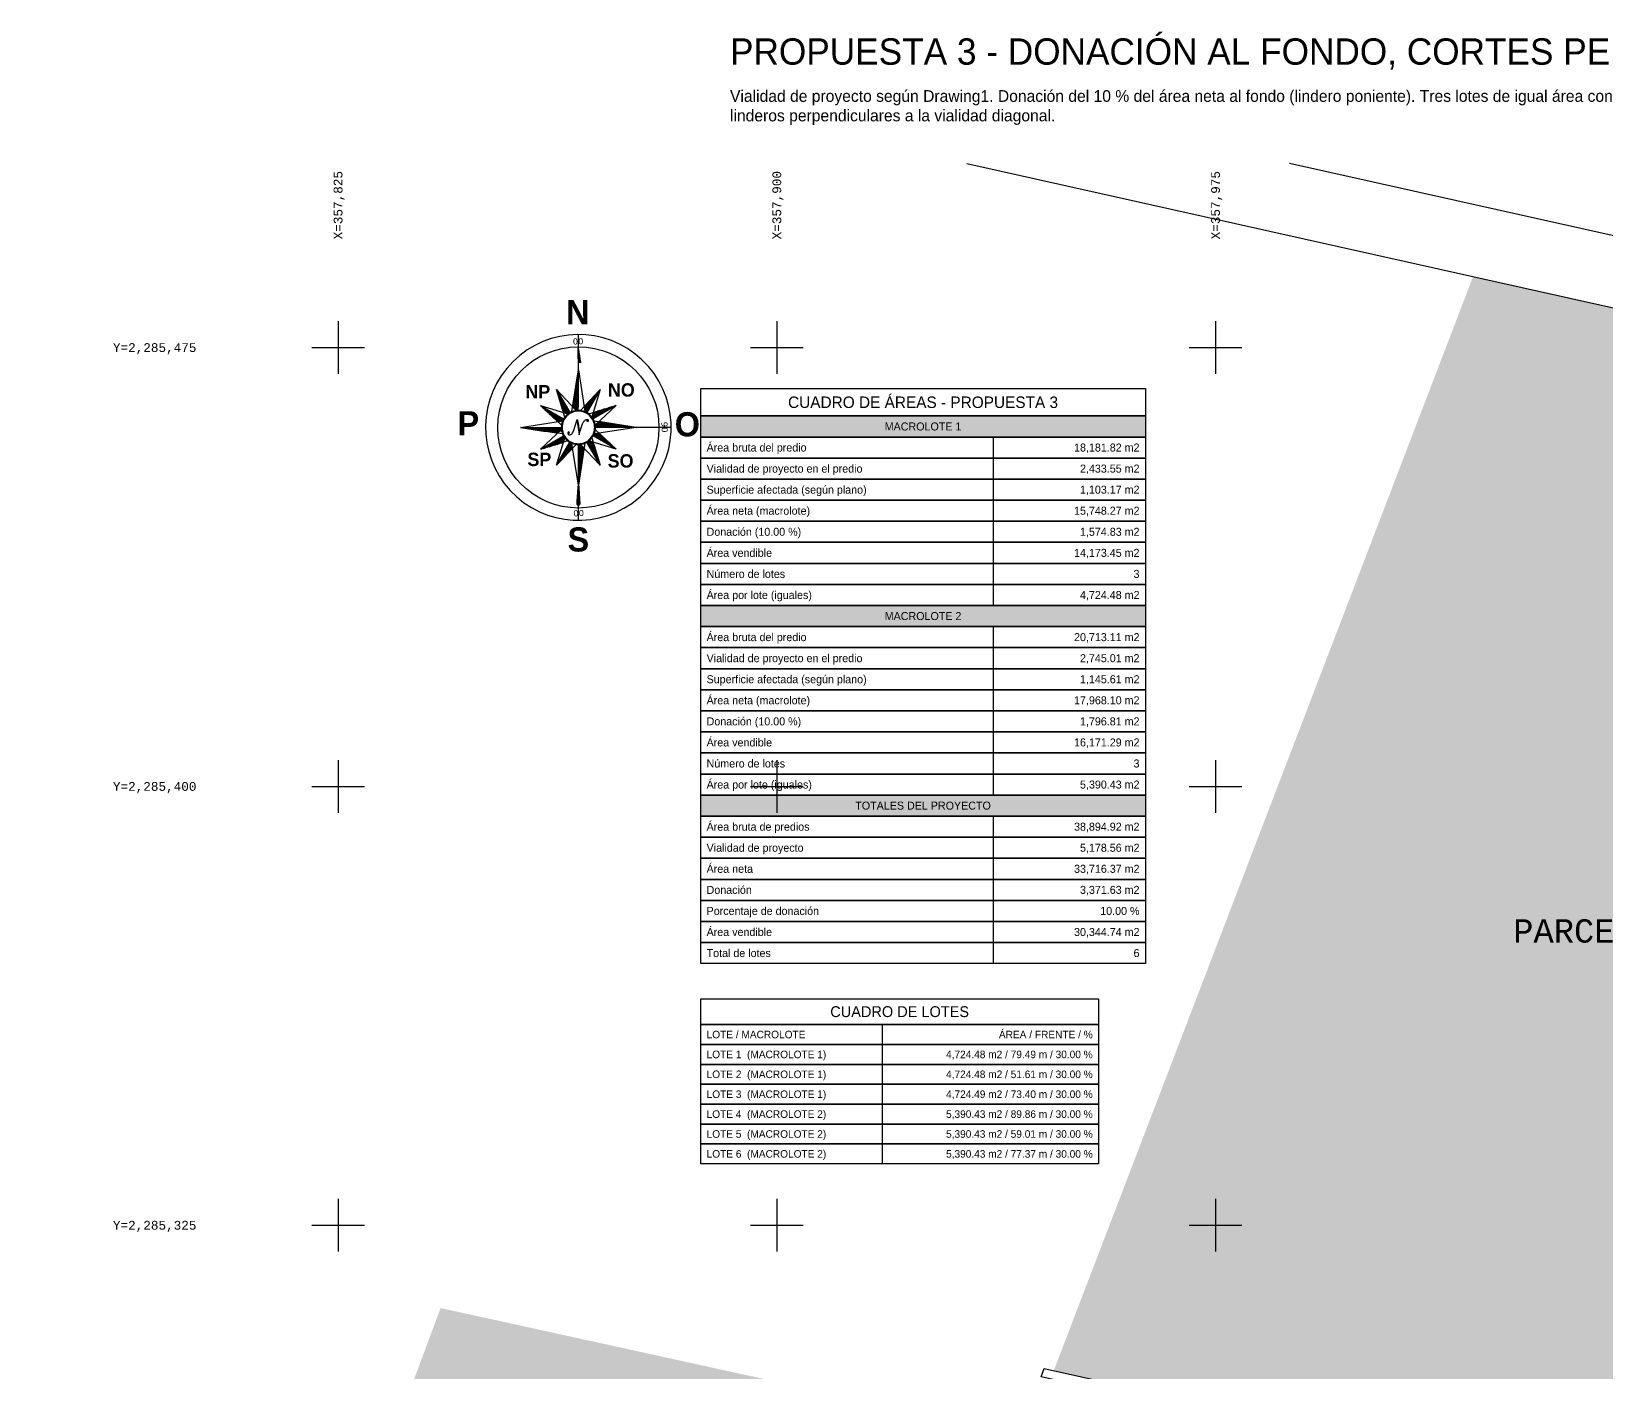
# Model space of a CAD drawing. Header units: metres. Extents: x 357773 to 358350, y 2285074 to 2285535.
# Drawn here: x 357772.6 to 358041.8, y 2285299.8 to 2285529 of the extents above; entities that cross this region are included whole.
import ezdxf
from ezdxf.enums import TextEntityAlignment as Align

# ---------------------------------------------------------------- set-up
doc = ezdxf.new("R2010")
doc.units = ezdxf.units.M
doc.header["$LTSCALE"] = 0.5
for name, color, linetype in [('_Textos', 7, 'Continuous'), ('CVL_RET_TX', 2, 'Continuous'), ('CVL_RETUTM', 8, 'Continuous'), ('NORTE', 253, 'Continuous'), ('TABLA_CONTENIDOS', 7, 'Continuous'), ('TEXTOS', 7, 'Continuous'), ('VIAL_ASFALTO', 8, 'Continuous'), ('ZONA PARCELADA', 7, 'Continuous')]:
    doc.layers.add(name, color=color, linetype=linetype)
doc.styles.add('MONOTXT4', font='monotxt4.shx')
doc.styles.add('ROMANC', font='verdana.ttf', dxfattribs={"height": 3})
doc.styles.add('ROMANTICBOLD', font='romb____.pfb', dxfattribs={"height": 10})

# ---------------------------------------------------------------- blocks, each defined once
blk = doc.blocks.new('TABLA_CONTENIDOS_P3')
at = {"layer": 'TABLA_CONTENIDOS', "transparency": 33554508}
for points in [[(0, -4.68), (76, -4.68), (76, -8.28), (0, -8.28)], [(0, -37.08), (76, -37.08), (76, -40.68), (0, -40.68)], [(0, -69.48), (76, -69.48), (76, -73.08), (0, -73.08)]]:
    blk.add_hatch(color=8, dxfattribs=at).paths.add_polyline_path(points)
at = {"layer": 'TABLA_CONTENIDOS'}
for p, q in [((50, -8.28), (50, -11.88)), ((50, -11.88), (50, -15.48)), ((50, -15.48), (50, -19.08)), ((50, -19.08), (50, -22.68)), ((50, -22.68), (50, -26.28)), ((50, -26.28), (50, -29.88)), ((50, -29.88), (50, -33.48)), ((50, -33.48), (50, -37.08)), ((50, -40.68), (50, -44.28)), ((50, -44.28), (50, -47.88)), ((50, -47.88), (50, -51.48)), ((50, -51.48), (50, -55.08)), ((50, -55.08), (50, -58.68)), ((50, -58.68), (50, -62.28)), ((50, -62.28), (50, -65.88)), ((50, -65.88), (50, -69.48)), ((50, -73.08), (50, -76.68)), ((50, -76.68), (50, -80.28)), ((50, -80.28), (50, -83.88)), ((50, -83.88), (50, -87.48)), ((50, -87.48), (50, -91.08)), ((50, -91.08), (50, -94.68)), ((50, -94.68), (50, -98.28))]:
    blk.add_line(p, q, dxfattribs=at)
for points in [[(0, 0), (76, 0), (76, -4.68), (0, -4.68)], [(0, -4.68), (76, -4.68), (76, -8.28), (0, -8.28)], [(0, -8.28), (76, -8.28), (76, -11.88), (0, -11.88)], [(0, -11.88), (76, -11.88), (76, -15.48), (0, -15.48)], [(0, -15.48), (76, -15.48), (76, -19.08), (0, -19.08)], [(0, -19.08), (76, -19.08), (76, -22.68), (0, -22.68)], [(0, -22.68), (76, -22.68), (76, -26.28), (0, -26.28)], [(0, -26.28), (76, -26.28), (76, -29.88), (0, -29.88)], [(0, -29.88), (76, -29.88), (76, -33.48), (0, -33.48)], [(0, -33.48), (76, -33.48), (76, -37.08), (0, -37.08)], [(0, -37.08), (76, -37.08), (76, -40.68), (0, -40.68)], [(0, -40.68), (76, -40.68), (76, -44.28), (0, -44.28)], [(0, -44.28), (76, -44.28), (76, -47.88), (0, -47.88)], [(0, -47.88), (76, -47.88), (76, -51.48), (0, -51.48)], [(0, -51.48), (76, -51.48), (76, -55.08), (0, -55.08)], [(0, -55.08), (76, -55.08), (76, -58.68), (0, -58.68)], [(0, -58.68), (76, -58.68), (76, -62.28), (0, -62.28)], [(0, -62.28), (76, -62.28), (76, -65.88), (0, -65.88)], [(0, -65.88), (76, -65.88), (76, -69.48), (0, -69.48)], [(0, -69.48), (76, -69.48), (76, -73.08), (0, -73.08)], [(0, -73.08), (76, -73.08), (76, -76.68), (0, -76.68)], [(0, -76.68), (76, -76.68), (76, -80.28), (0, -80.28)], [(0, -80.28), (76, -80.28), (76, -83.88), (0, -83.88)], [(0, -83.88), (76, -83.88), (76, -87.48), (0, -87.48)], [(0, -87.48), (76, -87.48), (76, -91.08), (0, -91.08)], [(0, -91.08), (76, -91.08), (76, -94.68), (0, -94.68)], [(0, -94.68), (76, -94.68), (76, -98.28), (0, -98.28)]]:
    blk.add_lwpolyline(points, close=True, dxfattribs=at)
for s, height, p in [('CUADRO DE ÁREAS - PROPUESTA 3', 1.9656, (38, -2.34)), ('MACROLOTE 1', 1.368, (38, -6.48)), ('MACROLOTE 2', 1.368, (38, -38.88)), ('TOTALES DEL PROYECTO', 1.368, (38, -71.28))]:
    blk.add_text(s, height=height, dxfattribs=at).set_placement(p, align=Align.MIDDLE_CENTER)
for s, p in [('Área bruta del predio', (1, -10.08)), ('Vialidad de proyecto en el predio', (1, -13.68)), ('Superficie afectada (según plano)', (1, -17.28)), ('Área neta (macrolote)', (1, -20.88)), ('Donación (10.00 %)', (1, -24.48)), ('Área vendible', (1, -28.08)), ('Número de lotes', (1, -31.68)), ('Área por lote (iguales)', (1, -35.28)), ('Área bruta del predio', (1, -42.48)), ('Vialidad de proyecto en el predio', (1, -46.08)), ('Superficie afectada (según plano)', (1, -49.68)), ('Área neta (macrolote)', (1, -53.28)), ('Donación (10.00 %)', (1, -56.88)), ('Área vendible', (1, -60.48)), ('Número de lotes', (1, -64.08)), ('Área por lote (iguales)', (1, -67.68)), ('Área bruta de predios', (1, -74.88)), ('Vialidad de proyecto', (1, -78.48)), ('Área neta', (1, -82.08)), ('Donación', (1, -85.68)), ('Porcentaje de donación', (1, -89.28)), ('Área vendible', (1, -92.88)), ('Total de lotes', (1, -96.48))]:
    blk.add_text(s, height=1.368, dxfattribs=at).set_placement(p, align=Align.MIDDLE_LEFT)
for s, height, p in [('18,181.82 m2', 1.368, (75, -10.08)), ('2,433.55 m2', 1.368, (75, -13.68)), ('1,103.17 m2', 1.368, (75, -17.28)), ('15,748.27 m2', 1.368, (75, -20.88)), ('1,574.83 m2', 1.368, (75, -24.48)), ('14,173.45 m2', 1.368, (75, -28.08)), ('3', 1.37, (75, -31.68)), ('4,724.48 m2', 1.368, (75, -35.28)), ('20,713.11 m2', 1.368, (75, -42.48)), ('2,745.01 m2', 1.368, (75, -46.08)), ('1,145.61 m2', 1.368, (75, -49.68)), ('17,968.10 m2', 1.368, (75, -53.28)), ('1,796.81 m2', 1.368, (75, -56.88)), ('16,171.29 m2', 1.368, (75, -60.48)), ('3', 1.37, (75, -64.08)), ('5,390.43 m2', 1.368, (75, -67.68)), ('38,894.92 m2', 1.368, (75, -74.88)), ('5,178.56 m2', 1.368, (75, -78.48)), ('33,716.37 m2', 1.368, (75, -82.08)), ('3,371.63 m2', 1.368, (75, -85.68)), ('10.00 %', 1.368, (75, -89.28)), ('30,344.74 m2', 1.368, (75, -92.88)), ('6', 1.37, (75, -96.48))]:
    blk.add_text(s, height=height, dxfattribs=at).set_placement(p, align=Align.MIDDLE_RIGHT)
blk = doc.blocks.new('TABLA_CONTENIDOS_P3_LOTES')
at = {"layer": 'TABLA_CONTENIDOS'}
for p, q in [((31, -4.42), (31, -7.82)), ((31, -7.82), (31, -11.22)), ((31, -11.22), (31, -14.62)), ((31, -14.62), (31, -18.02)), ((31, -18.02), (31, -21.42)), ((31, -21.42), (31, -24.82)), ((31, -24.82), (31, -28.22))]:
    blk.add_line(p, q, dxfattribs=at)
for points in [[(0, 0), (68, 0), (68, -4.42), (0, -4.42)], [(0, -4.42), (68, -4.42), (68, -7.82), (0, -7.82)], [(0, -7.82), (68, -7.82), (68, -11.22), (0, -11.22)], [(0, -11.22), (68, -11.22), (68, -14.62), (0, -14.62)], [(0, -14.62), (68, -14.62), (68, -18.02), (0, -18.02)], [(0, -18.02), (68, -18.02), (68, -21.42), (0, -21.42)], [(0, -21.42), (68, -21.42), (68, -24.82), (0, -24.82)], [(0, -24.82), (68, -24.82), (68, -28.22), (0, -28.22)]]:
    blk.add_lwpolyline(points, close=True, dxfattribs=at)
blk.add_text('CUADRO DE LOTES', height=1.8564, dxfattribs=at).set_placement((34, -2.21), align=Align.MIDDLE_CENTER)
for s, p in [('ÁREA / FRENTE / %', (67, -6.12)), ('4,724.48 m2 / 79.49 m / 30.00 %', (67, -9.52)), ('4,724.48 m2 / 51.61 m / 30.00 %', (67, -12.92)), ('4,724.49 m2 / 73.40 m / 30.00 %', (67, -16.32)), ('5,390.43 m2 / 89.86 m / 30.00 %', (67, -19.72)), ('5,390.43 m2 / 59.01 m / 30.00 %', (67, -23.12)), ('5,390.43 m2 / 77.37 m / 30.00 %', (67, -26.52))]:
    blk.add_text(s, height=1.292, dxfattribs=at).set_placement(p, align=Align.MIDDLE_RIGHT)
for s, p in [('LOTE / MACROLOTE', (1, -6.12)), ('LOTE 1  (MACROLOTE 1)', (1, -9.52)), ('LOTE 2  (MACROLOTE 1)', (1, -12.92)), ('LOTE 3  (MACROLOTE 1)', (1, -16.32)), ('LOTE 4  (MACROLOTE 2)', (1, -19.72)), ('LOTE 5  (MACROLOTE 2)', (1, -23.12)), ('LOTE 6  (MACROLOTE 2)', (1, -26.52))]:
    blk.add_text(s, height=1.292, dxfattribs=at).set_placement(p, align=Align.MIDDLE_LEFT)

msp = doc.modelspace()

# ---------------------------------------------------------------- hatches: boundary and pattern name
h = msp.add_hatch(color=61)
h.dxf.hatch_style = 1
h.paths.add_polyline_path([(358019.021, 2285487.145), (357947.331, 2285300.145), (358047.082, 2285277.904), (358117.599, 2285465.16)])
h.paths.add_polyline_path([(357842.527, 2285310.852), (357772.598, 2285123.07), (357870.17, 2285100.389), (357941.727, 2285289.095)])

# ---------------------------------------------------------------- linework, layer by layer
at = {"layer": 'CVL_RETUTM', "color": 8, "linetype": 'Continuous'}
for p, q in [((357825, 2285479.5), (357825, 2285470.5)), ((357900, 2285479.5), (357900, 2285470.5)), ((357975, 2285479.5), (357975, 2285470.5)), ((357820.5, 2285475), (357829.5, 2285475)), ((357895.5, 2285475), (357904.5, 2285475)), ((357970.5, 2285475), (357979.5, 2285475)), ((357825, 2285404.5), (357825, 2285395.5)), ((357900, 2285404.5), (357900, 2285395.5)), ((357975, 2285404.5), (357975, 2285395.5)), ((357820.5, 2285400), (357829.5, 2285400)), ((357895.5, 2285400), (357904.5, 2285400)), ((357970.5, 2285400), (357979.5, 2285400)), ((357825, 2285329.5), (357825, 2285320.5)), ((357900, 2285329.5), (357900, 2285320.5)), ((357975, 2285329.5), (357975, 2285320.5)), ((357820.5, 2285325), (357829.5, 2285325)), ((357895.5, 2285325), (357904.5, 2285325)), ((357970.5, 2285325), (357979.5, 2285325))]:
    msp.add_line(p, q, dxfattribs=at)
at = {"layer": 'NORTE', "color": 0, "linetype": 'Continuous'}
for p, q in [((357866.081, 2285464.833), (357866.081, 2285477.225)), ((357866.081, 2285471.225), (357866.068, 2285474.931)), ((357866.081, 2285474.687), (357866.438, 2285472.397)), ((357866.088, 2285472.355), (357866.081, 2285474.687)), ((357866.114, 2285472.425), (357866.107, 2285474.516)), ((357866.14, 2285472.458), (357866.134, 2285474.345)), ((357866.166, 2285472.479), (357866.161, 2285474.175)), ((357866.192, 2285472.494), (357866.187, 2285474.004)), ((357866.218, 2285472.504), (357866.214, 2285473.834)), ((357866.244, 2285472.509), (357866.24, 2285473.663)), ((357866.27, 2285472.511), (357866.267, 2285473.493)), ((357866.296, 2285472.509), (357866.294, 2285473.322)), ((357866.322, 2285472.503), (357866.32, 2285473.152)), ((357866.349, 2285472.493), (357866.347, 2285472.981)), ((357866.375, 2285472.477), (357866.374, 2285472.811)), ((357866.401, 2285472.455), (357866.4, 2285472.64)), ((357866.427, 2285472.42), (357866.427, 2285472.469)), ((357864.963, 2285464.054), (357866.081, 2285471.225)), ((357865.747, 2285464.277), (357865.747, 2285469.084)), ((357865.803, 2285464.277), (357865.803, 2285469.441)), ((357865.858, 2285464.277), (357865.858, 2285469.798)), ((357865.914, 2285464.277), (357865.914, 2285470.154)), ((357865.97, 2285464.277), (357865.97, 2285470.511)), ((357866.025, 2285464.277), (357866.025, 2285470.868)), ((357866.081, 2285471.225), (357867.192, 2285464.057)), ((357862.325, 2285467.827), (357864.615, 2285463.882)), ((357862.325, 2285467.827), (357865.693, 2285464.251)), ((357863.761, 2285463.129), (357862.325, 2285467.827)), ((357862.397, 2285467.593), (357864.567, 2285463.854)), ((357862.468, 2285467.36), (357864.519, 2285463.826)), ((357862.54, 2285467.126), (357864.471, 2285463.798)), ((357862.611, 2285466.892), (357864.423, 2285463.77)), ((357862.682, 2285466.658), (357864.375, 2285463.743)), ((357862.754, 2285466.425), (357864.327, 2285463.715)), ((357865.358, 2285464.606), (357865.358, 2285466.587)), ((357865.414, 2285464.547), (357865.414, 2285466.944)), ((357865.469, 2285464.488), (357865.469, 2285467.3)), ((357865.525, 2285464.429), (357865.525, 2285467.657)), ((357865.58, 2285464.37), (357865.58, 2285468.014)), ((357865.636, 2285464.311), (357865.636, 2285468.371)), ((357865.692, 2285464.277), (357865.692, 2285468.727)), ((357866.462, 2285464.252), (357869.821, 2285467.836)), ((357868.484, 2285466.409), (357867.178, 2285464.148)), ((357868.651, 2285466.587), (357867.203, 2285464.08)), ((357868.818, 2285466.766), (357867.252, 2285464.052)), ((357868.985, 2285466.944), (357867.3, 2285464.024)), ((357869.153, 2285467.122), (357867.348, 2285463.997)), ((357869.32, 2285467.301), (357867.396, 2285463.969)), ((357869.487, 2285467.479), (357867.444, 2285463.941)), ((357869.654, 2285467.657), (357867.492, 2285463.913)), ((357869.821, 2285467.836), (357867.54, 2285463.885)), ((357869.821, 2285467.836), (357868.397, 2285463.134)), ((357859.594, 2285465.083), (357863.549, 2285462.811)), ((357859.594, 2285465.083), (357864.298, 2285463.669)), ((357863.185, 2285461.732), (357859.594, 2285465.083)), ((357859.772, 2285464.916), (357863.521, 2285462.763)), ((357859.951, 2285464.749), (357863.494, 2285462.715)), ((357860.13, 2285464.583), (357863.466, 2285462.666)), ((357860.308, 2285464.416), (357863.438, 2285462.618)), ((357860.487, 2285464.249), (357863.411, 2285462.57)), ((357860.666, 2285464.082), (357863.383, 2285462.522)), ((357860.845, 2285463.916), (357863.355, 2285462.474)), ((357861.023, 2285463.749), (357863.281, 2285462.452)), ((357861.202, 2285463.582), (357863.193, 2285462.439)), ((357862.825, 2285466.191), (357864.279, 2285463.687)), ((357862.897, 2285465.957), (357864.209, 2285463.696)), ((357862.968, 2285465.723), (357864.131, 2285463.719)), ((357863.039, 2285465.49), (357864.053, 2285463.743)), ((357863.111, 2285465.256), (357863.976, 2285463.766)), ((357863.182, 2285465.022), (357863.898, 2285463.79)), ((357863.254, 2285464.788), (357863.82, 2285463.813)), ((357863.325, 2285464.555), (357863.742, 2285463.836)), ((357863.396, 2285464.321), (357863.664, 2285463.86)), ((357863.468, 2285464.087), (357863.586, 2285463.883)), ((357865.136, 2285464.842), (357865.136, 2285465.16)), ((357865.191, 2285464.783), (357865.191, 2285465.517)), ((357865.247, 2285464.724), (357865.247, 2285465.873)), ((357865.302, 2285464.665), (357865.302, 2285466.23)), ((357866.081, 2285464.277), (357866.081, 2285464.277)), ((357866.081, 2285464.277), (357866.081, 2285464.277)), ((357866.081, 2285464.146), (357866.081, 2285464.146)), ((357866.081, 2285464.146), (357866.081, 2285464.146)), ((357866.081, 2285464.146), (357866.081, 2285464.146)), ((357867.147, 2285464.983), (357867.069, 2285464.849)), ((357867.314, 2285465.161), (357867.083, 2285464.761)), ((357867.481, 2285465.339), (357867.097, 2285464.673)), ((357867.648, 2285465.518), (357867.11, 2285464.586)), ((357867.815, 2285465.696), (357867.124, 2285464.498)), ((357867.983, 2285465.874), (357867.137, 2285464.41)), ((357868.15, 2285466.053), (357867.151, 2285464.323)), ((357868.317, 2285466.231), (357867.165, 2285464.235)), ((357867.858, 2285463.673), (357872.559, 2285465.098)), ((357870.922, 2285464.602), (357868.414, 2285463.154)), ((357870.688, 2285464.531), (357868.424, 2285463.223)), ((357871.156, 2285464.672), (357868.442, 2285463.106)), ((357870.454, 2285464.46), (357868.447, 2285463.301)), ((357871.39, 2285464.743), (357868.47, 2285463.058)), ((357870.22, 2285464.389), (357868.471, 2285463.379)), ((357869.986, 2285464.318), (357868.494, 2285463.457)), ((357871.624, 2285464.814), (357868.498, 2285463.009)), ((357869.752, 2285464.247), (357868.518, 2285463.535)), ((357871.857, 2285464.885), (357868.526, 2285462.961)), ((357869.518, 2285464.176), (357868.542, 2285463.612)), ((357872.091, 2285464.956), (357868.553, 2285462.913)), ((357869.284, 2285464.105), (357868.565, 2285463.69)), ((357872.325, 2285465.027), (357868.581, 2285462.865)), ((357869.051, 2285464.035), (357868.589, 2285463.768)), ((357872.559, 2285465.098), (357868.609, 2285462.817)), ((357868.817, 2285463.964), (357868.612, 2285463.846)), ((357872.559, 2285465.098), (357868.975, 2285461.738)), ((357856.213, 2285461.357), (357863.381, 2285462.468)), ((357863.384, 2285460.24), (357856.213, 2285461.357)), ((357856.213, 2285461.357), (357863.161, 2285461.357)), ((357856.57, 2285461.302), (357863.161, 2285461.302)), ((357856.927, 2285461.246), (357863.161, 2285461.246)), ((357857.284, 2285461.19), (357863.161, 2285461.19)), ((357857.64, 2285461.135), (357863.161, 2285461.135)), ((357857.997, 2285461.079), (357863.161, 2285461.079)), ((357858.354, 2285461.024), (357863.161, 2285461.024)), ((357858.711, 2285460.968), (357863.161, 2285460.968)), ((357859.067, 2285460.913), (357863.118, 2285460.913)), ((357859.602, 2285457.617), (357863.186, 2285460.976)), ((357861.381, 2285463.415), (357863.105, 2285462.425)), ((357861.559, 2285463.249), (357863.017, 2285462.411)), ((357861.738, 2285463.082), (357862.93, 2285462.398)), ((357861.917, 2285462.915), (357862.842, 2285462.384)), ((357862.095, 2285462.748), (357862.754, 2285462.37)), ((357862.274, 2285462.582), (357862.666, 2285462.357)), ((357862.453, 2285462.415), (357862.578, 2285462.343)), ((357863.161, 2285461.357), (357863.161, 2285461.357)), ((357863.161, 2285461.357), (357863.161, 2285461.357)), ((357863.161, 2285461.357), (357863.161, 2285461.357)), ((357863.292, 2285461.357), (357863.292, 2285461.357)), ((357863.292, 2285461.357), (357863.292, 2285461.357)), ((357865.287, 2285460.873), (357865.898, 2285462.686)), ((357865.9, 2285462.69), (357865.884, 2285462.371)), ((357865.884, 2285462.371), (357865.903, 2285462.072)), ((357865.888, 2285462.312), (357865.973, 2285462.397)), ((357865.89, 2285462.499), (357865.936, 2285462.545)), ((357865.898, 2285462.686), (357865.9, 2285462.69)), ((357865.899, 2285462.139), (357866.01, 2285462.25)), ((357865.9, 2285462.69), (357866.05, 2285462.091)), ((357865.903, 2285462.072), (357866.19, 2285460.165)), ((357865.918, 2285461.974), (357866.047, 2285462.103)), ((357865.942, 2285461.814), (357866.07, 2285461.942)), ((357865.966, 2285461.654), (357866.092, 2285461.78)), ((357865.99, 2285461.493), (357866.115, 2285461.618)), ((357866.014, 2285461.333), (357866.137, 2285461.456)), ((357866.038, 2285461.173), (357866.159, 2285461.294)), ((357866.05, 2285462.091), (357866.228, 2285460.792)), ((357866.062, 2285461.013), (357866.181, 2285461.132)), ((357866.086, 2285460.853), (357866.203, 2285460.97)), ((357866.335, 2285460.581), (357866.56, 2285461.304)), ((357866.56, 2285461.304), (357866.782, 2285461.955)), ((357866.782, 2285461.955), (357866.911, 2285462.219)), ((357866.911, 2285462.219), (357867.035, 2285462.421)), ((357867.035, 2285462.421), (357867.168, 2285462.566)), ((357867.168, 2285462.566), (357867.319, 2285462.671)), ((357867.319, 2285462.671), (357867.431, 2285462.708)), ((357867.431, 2285462.708), (357867.58, 2285462.722)), ((357867.558, 2285462.444), (357867.566, 2285462.512)), ((357867.602, 2285462.385), (357867.558, 2285462.444)), ((357867.566, 2285462.512), (357867.61, 2285462.556)), ((357867.58, 2285462.722), (357867.684, 2285462.702)), ((357867.681, 2285462.377), (357867.602, 2285462.385)), ((357867.61, 2285462.556), (357867.686, 2285462.563)), ((357867.751, 2285462.417), (357867.681, 2285462.377)), ((357867.684, 2285462.702), (357867.742, 2285462.644)), ((357867.742, 2285462.644), (357867.775, 2285462.573)), ((357867.779, 2285462.489), (357867.751, 2285462.417)), ((357867.775, 2285462.573), (357867.779, 2285462.489)), ((357868.416, 2285463.2), (357868.397, 2285463.134)), ((357868.778, 2285462.474), (357875.948, 2285461.357)), ((357875.948, 2285461.357), (357868.831, 2285460.252)), ((357868.87, 2285461.357), (357868.87, 2285461.357)), ((357868.87, 2285461.357), (357868.87, 2285461.357)), ((357868.975, 2285460.976), (357872.559, 2285457.617)), ((357873.451, 2285461.746), (357869, 2285461.746)), ((357873.808, 2285461.691), (357869, 2285461.691)), ((357874.164, 2285461.635), (357869, 2285461.635)), ((357874.521, 2285461.58), (357869, 2285461.58)), ((357874.878, 2285461.524), (357869, 2285461.524)), ((357875.235, 2285461.468), (357869, 2285461.468)), ((357875.591, 2285461.413), (357869, 2285461.413)), ((357875.948, 2285461.357), (357869, 2285461.357)), ((357869, 2285461.357), (357869, 2285461.357)), ((357869, 2285461.357), (357869, 2285461.357)), ((357873.094, 2285461.802), (357869.043, 2285461.802)), ((357872.737, 2285461.857), (357869.102, 2285461.857)), ((357872.381, 2285461.913), (357869.162, 2285461.913)), ((357872.024, 2285461.969), (357869.221, 2285461.969)), ((357871.667, 2285462.024), (357869.28, 2285462.024)), ((357871.31, 2285462.08), (357869.339, 2285462.08)), ((357870.954, 2285462.135), (357869.399, 2285462.135)), ((357870.597, 2285462.191), (357869.458, 2285462.191)), ((357870.24, 2285462.247), (357869.517, 2285462.247)), ((357869.883, 2285462.302), (357869.577, 2285462.302)), ((357881.949, 2285461.357), (357875.948, 2285461.357)), ((357859.424, 2285460.857), (357863.059, 2285460.857)), ((357859.602, 2285457.617), (357863.552, 2285459.898)), ((357864.303, 2285459.041), (357859.602, 2285457.617)), ((357859.781, 2285460.801), (357863, 2285460.801)), ((357859.836, 2285457.688), (357863.58, 2285459.849)), ((357860.07, 2285457.759), (357863.608, 2285459.801)), ((357860.138, 2285460.746), (357862.941, 2285460.746)), ((357860.304, 2285457.829), (357863.636, 2285459.753)), ((357860.494, 2285460.69), (357862.881, 2285460.69)), ((357860.538, 2285457.9), (357863.664, 2285459.705)), ((357860.772, 2285457.971), (357863.691, 2285459.657)), ((357860.851, 2285460.635), (357862.822, 2285460.635)), ((357861.006, 2285458.042), (357863.719, 2285459.609)), ((357861.208, 2285460.579), (357862.763, 2285460.579)), ((357861.24, 2285458.113), (357863.747, 2285459.561)), ((357861.473, 2285458.184), (357863.738, 2285459.491)), ((357861.564, 2285460.523), (357862.703, 2285460.523)), ((357861.707, 2285458.255), (357863.714, 2285459.413)), ((357861.921, 2285460.468), (357862.644, 2285460.468)), ((357861.941, 2285458.326), (357863.69, 2285459.335)), ((357862.175, 2285458.396), (357863.667, 2285459.258)), ((357862.278, 2285460.412), (357862.585, 2285460.412)), ((357862.34, 2285454.879), (357863.765, 2285459.58)), ((357862.34, 2285454.879), (357864.621, 2285458.829)), ((357865.7, 2285458.463), (357862.34, 2285454.879)), ((357862.409, 2285458.467), (357863.643, 2285459.18)), ((357862.507, 2285455.057), (357864.669, 2285458.801)), ((357862.643, 2285458.538), (357863.62, 2285459.102)), ((357862.675, 2285455.235), (357864.717, 2285458.773)), ((357862.842, 2285455.414), (357864.765, 2285458.746)), ((357862.877, 2285458.609), (357863.596, 2285459.024)), ((357863.009, 2285455.592), (357864.814, 2285458.718)), ((357863.111, 2285458.68), (357863.573, 2285458.946)), ((357863.176, 2285455.77), (357864.862, 2285458.69)), ((357863.343, 2285455.949), (357864.91, 2285458.662)), ((357863.345, 2285458.751), (357863.549, 2285458.869)), ((357863.51, 2285456.127), (357864.958, 2285458.634)), ((357863.677, 2285456.305), (357864.984, 2285458.569)), ((357863.845, 2285456.484), (357864.998, 2285458.481)), ((357864.012, 2285456.662), (357865.011, 2285458.394)), ((357864.179, 2285456.84), (357865.025, 2285458.306)), ((357864.271, 2285460.444), (357864.269, 2285460.303)), ((357864.269, 2285460.303), (357864.331, 2285460.177)), ((357864.326, 2285460.544), (357864.271, 2285460.444)), ((357864.421, 2285460.589), (357864.326, 2285460.544)), ((357864.331, 2285460.177), (357864.421, 2285460.095)), ((357864.346, 2285457.019), (357865.039, 2285458.218)), ((357864.517, 2285460.569), (357864.421, 2285460.589)), ((357864.421, 2285460.095), (357864.554, 2285460.066)), ((357864.435, 2285460.36), (357864.52, 2285460.395)), ((357864.551, 2285460.483), (357864.517, 2285460.569)), ((357864.52, 2285460.395), (357864.551, 2285460.483)), ((357864.554, 2285460.066), (357864.687, 2285460.085)), ((357864.687, 2285460.085), (357864.807, 2285460.126)), ((357864.807, 2285460.126), (357864.948, 2285460.227)), ((357864.948, 2285460.227), (357865.088, 2285460.428)), ((357864.983, 2285458.575), (357864.963, 2285458.66)), ((357866.081, 2285451.49), (357864.983, 2285458.575)), ((357865.088, 2285460.428), (357865.162, 2285460.589)), ((357865.162, 2285460.589), (357865.287, 2285460.873)), ((357867.198, 2285458.66), (357866.081, 2285451.49)), ((357866.081, 2285458.568), (357866.081, 2285458.568)), ((357866.081, 2285458.568), (357866.081, 2285458.568)), ((357866.081, 2285458.438), (357866.081, 2285458.438)), ((357866.081, 2285458.438), (357866.081, 2285458.438)), ((357866.081, 2285453.876), (357866.081, 2285458.438)), ((357866.11, 2285460.692), (357866.226, 2285460.808)), ((357866.134, 2285460.532), (357866.22, 2285460.618)), ((357866.136, 2285451.847), (357866.136, 2285458.438)), ((357866.159, 2285460.372), (357866.212, 2285460.425)), ((357866.183, 2285460.212), (357866.203, 2285460.232)), ((357866.19, 2285460.165), (357866.197, 2285460.095)), ((357866.192, 2285452.203), (357866.192, 2285458.438)), ((357866.228, 2285460.792), (357866.197, 2285460.095)), ((357866.197, 2285460.095), (357866.335, 2285460.581)), ((357866.197, 2285460.095), (357866.197, 2285460.095)), ((357866.247, 2285452.56), (357866.247, 2285458.438)), ((357866.303, 2285452.917), (357866.303, 2285458.438)), ((357866.359, 2285453.274), (357866.359, 2285458.438)), ((357866.414, 2285453.63), (357866.414, 2285458.438)), ((357869.821, 2285454.879), (357866.462, 2285458.463)), ((357866.47, 2285453.987), (357866.47, 2285458.438)), ((357866.525, 2285454.344), (357866.525, 2285458.395)), ((357866.581, 2285454.701), (357866.581, 2285458.336)), ((357866.637, 2285455.057), (357866.637, 2285458.276)), ((357866.692, 2285455.414), (357866.692, 2285458.217)), ((357869.821, 2285454.879), (357867.54, 2285458.829)), ((357869.75, 2285455.113), (357867.588, 2285458.857)), ((357869.679, 2285455.347), (357867.637, 2285458.885)), ((357869.608, 2285455.58), (357867.685, 2285458.912)), ((357869.538, 2285455.814), (357867.733, 2285458.94)), ((357869.467, 2285456.048), (357867.781, 2285458.968)), ((357869.396, 2285456.282), (357867.829, 2285458.996)), ((357872.559, 2285457.617), (357867.858, 2285459.041)), ((357869.325, 2285456.516), (357867.877, 2285459.024)), ((357869.254, 2285456.75), (357867.947, 2285459.014)), ((357869.183, 2285456.984), (357868.025, 2285458.991)), ((357869.112, 2285457.218), (357868.102, 2285458.967)), ((357869.042, 2285457.452), (357868.18, 2285458.943)), ((357868.971, 2285457.686), (357868.258, 2285458.92)), ((357868.9, 2285457.92), (357868.336, 2285458.896)), ((357868.397, 2285459.58), (357869.821, 2285454.879)), ((357868.829, 2285458.153), (357868.414, 2285458.873)), ((357868.758, 2285458.387), (357868.491, 2285458.849)), ((357868.687, 2285458.621), (357868.569, 2285458.826)), ((357872.559, 2285457.617), (357868.609, 2285459.898)), ((357872.381, 2285457.784), (357868.637, 2285459.946)), ((357872.203, 2285457.951), (357868.664, 2285459.994)), ((357872.024, 2285458.118), (357868.692, 2285460.042)), ((357871.846, 2285458.285), (357868.72, 2285460.09)), ((357871.668, 2285458.453), (357868.748, 2285460.138)), ((357871.489, 2285458.62), (357868.776, 2285460.186)), ((357868.831, 2285460.252), (357868.778, 2285460.24)), ((357871.311, 2285458.787), (357868.803, 2285460.235)), ((357871.133, 2285458.954), (357868.872, 2285460.259)), ((357870.954, 2285459.121), (357868.96, 2285460.272)), ((357870.776, 2285459.288), (357869.048, 2285460.286)), ((357870.598, 2285459.455), (357869.135, 2285460.3)), ((357870.419, 2285459.623), (357869.223, 2285460.313)), ((357870.241, 2285459.79), (357869.311, 2285460.327)), ((357870.063, 2285459.957), (357869.398, 2285460.34)), ((357869.884, 2285460.124), (357869.486, 2285460.354)), ((357869.706, 2285460.291), (357869.573, 2285460.368)), ((357864.513, 2285457.197), (357865.052, 2285458.131)), ((357864.68, 2285457.375), (357865.066, 2285458.043)), ((357864.847, 2285457.554), (357865.079, 2285457.955)), ((357865.015, 2285457.732), (357865.093, 2285457.868)), ((357866.081, 2285445.489), (357866.081, 2285457.882)), ((357866.748, 2285455.771), (357866.748, 2285458.158)), ((357866.803, 2285456.128), (357866.803, 2285458.098)), ((357866.859, 2285456.484), (357866.859, 2285458.039)), ((357866.914, 2285456.841), (357866.914, 2285457.98)), ((357866.97, 2285457.198), (357866.97, 2285457.921)), ((357867.026, 2285457.555), (357867.026, 2285457.861)), ((357866.081, 2285451.761), (357865.846, 2285448.305)), ((357865.977, 2285448.093), (357865.977, 2285450.224)), ((357866.003, 2285448.082), (357866.003, 2285450.608)), ((357866.029, 2285448.076), (357866.029, 2285450.993)), ((357866.055, 2285448.071), (357866.055, 2285451.377)), ((357866.081, 2285451.761), (357866.315, 2285448.305)), ((357866.081, 2285448.07), (357866.081, 2285451.761)), ((357866.107, 2285448.071), (357866.107, 2285451.377)), ((357866.133, 2285448.076), (357866.133, 2285450.993)), ((357866.159, 2285448.082), (357866.159, 2285450.608)), ((357866.185, 2285448.093), (357866.185, 2285450.224)), ((357865.846, 2285448.296), (357865.846, 2285448.305)), ((357865.872, 2285448.195), (357865.872, 2285448.688)), ((357865.898, 2285448.156), (357865.898, 2285449.072)), ((357865.924, 2285448.128), (357865.924, 2285449.456)), ((357865.95, 2285448.108), (357865.95, 2285449.84)), ((357866.081, 2285448.069), (357866.081, 2285448.069)), ((357866.081, 2285448.069), (357866.081, 2285448.069)), ((357866.081, 2285448.069), (357866.081, 2285448.069)), ((357866.081, 2285448.069), (357866.081, 2285448.069)), ((357866.081, 2285448.069), (357866.081, 2285448.069)), ((357866.081, 2285448.069), (357866.081, 2285448.069)), ((357866.081, 2285448.069), (357866.081, 2285448.069)), ((357866.081, 2285448.069), (357866.081, 2285448.069)), ((357866.081, 2285448.069), (357866.081, 2285448.069)), ((357866.081, 2285448.069), (357866.081, 2285448.069)), ((357866.081, 2285448.069), (357866.081, 2285448.069)), ((357866.081, 2285448.069), (357866.081, 2285448.069)), ((357866.081, 2285448.069), (357866.081, 2285448.069)), ((357866.081, 2285448.069), (357866.081, 2285448.069)), ((357866.211, 2285448.108), (357866.211, 2285449.84)), ((357866.237, 2285448.128), (357866.237, 2285449.456)), ((357866.263, 2285448.156), (357866.263, 2285449.072)), ((357866.289, 2285448.195), (357866.289, 2285448.688)), ((357866.315, 2285448.296), (357866.315, 2285448.305))]:
    msp.add_line(p, q, dxfattribs=at)
at = {"layer": 'NORTE', "color": 0}
msp.add_line((357865.707, 2285468.829), (357866.081, 2285471.225), dxfattribs=at)
msp.add_lwpolyline([(357878.02, 2285450.904, 28.5307536), (357876.443, 2285449.339, 0.0350499)], format="xyb", close=True, dxfattribs=at)
at = {"layer": 'NORTE', "color": 0, "linetype": 'Continuous'}
for points in [[(357866.088, 2285472.355), (357866.088, 2285472.355, -0.766123), (357866.438, 2285472.397), (357866.438, 2285472.397)], [(357866.081, 2285448.069), (357866.081, 2285448.069, -0.414214), (357865.846, 2285448.303), (357865.846, 2285448.303)], [(357866.315, 2285448.303), (357866.315, 2285448.303, -0.414214), (357866.081, 2285448.069), (357866.081, 2285448.069)]]:
    msp.add_lwpolyline(points, format="xyb", dxfattribs=at)
at = {"layer": 'NORTE', "color": 0}
msp.add_circle((357866.081, 2285461.357), 13.78, dxfattribs=at)
at = {"layer": 'NORTE', "color": 0, "linetype": 'Continuous'}
for radius, start, end in [(2.919, 89.99995, 180.00003), (2.789, 89.99995, 180.00003), (2.919, 359.99995, 90.00003), (2.789, 359.99995, 90.00003), (2.919, 179.99995, 270.00003), (2.789, 179.99995, 270.00003), (2.789, 269.99995, 0.00003), (2.919, 269.99995, 0.00003)]:
    msp.add_arc((357866.081, 2285461.357), radius, start, end, dxfattribs=at)
at = {"layer": 'VIAL_ASFALTO'}
for points in [[(358235.61, 2285438.86), (358212.51, 2285389.56), (358211.5, 2285387.53), (358210.41, 2285385.54), (358209.23, 2285383.61), (358207.97, 2285381.74), (358206.63, 2285379.92), (358205.2, 2285378.16), (358203.7, 2285376.46), (358202.13, 2285374.83), (358138.89, 2285312.15), (358088.91, 2285270.06), (358088.21, 2285269.54), (358087.47, 2285269.11), (358086.68, 2285268.77), (358085.87, 2285268.51), (358085.03, 2285268.36), (358084.17, 2285268.3), (358083.31, 2285268.34), (358082.45, 2285268.48), (357945.2, 2285299.08), (357945.69, 2285300.51)], [(357945.69, 2285300.51), (358082.78, 2285269.94), (358083.46, 2285269.83), (358084.15, 2285269.8), (358084.84, 2285269.85), (358085.51, 2285269.97), (358086.16, 2285270.17), (358086.79, 2285270.45), (358087.39, 2285270.79), (358087.95, 2285271.21), (358137.87, 2285313.26), (358201.07, 2285375.9), (358202.6, 2285377.48), (358204.06, 2285379.13), (358205.44, 2285380.83), (358206.74, 2285382.6), (358207.97, 2285384.42), (358209.11, 2285386.3), (358210.17, 2285388.22), (358211.15, 2285390.19), (358234.11, 2285439.19)]]:
    msp.add_lwpolyline(points, dxfattribs=at)
at = {"layer": 'ZONA PARCELADA', "color": 0}
msp.add_polyline3d([(357932.476, 2285506.435, 2000), (358018.973, 2285487.155, 2000), (358117.599, 2285465.16, 2000), (358246.11, 2285436.515, 2000), (358217.371, 2285375.185, 2000), (358146.004, 2285304.451, 2000), (358146.004, 2285304.451, 2000)], dxfattribs=at)
at = {"layer": 'ZONA PARCELADA', "color": 51}
msp.add_polyline3d([(358285.495, 2285506.435, 2000), (358257.325, 2285446.31, 2000), (357987.664, 2285506.435, 2000)], dxfattribs=at)

# ---------------------------------------------------------------- block references
at = {"layer": 'TABLA_CONTENIDOS'}
for name, p in [('TABLA_CONTENIDOS_P3', (357887, 2285468)), ('TABLA_CONTENIDOS_P3_LOTES', (357887, 2285363.72))]:
    msp.add_blockref(name, p, dxfattribs=at)

# ---------------------------------------------------------------- texts
at = {"layer": '_Textos', "style": 'MONOTXT4'}
msp.add_text('PARCELA 49', height=4, dxfattribs=at).set_placement((358043.193, 2285375.304), align=Align.MIDDLE)
at = {"layer": 'CVL_RET_TX', "color": 0, "style": 'MONOTXT4'}
for s, p in [('X=357,825', (357825, 2285505.18)), ('X=357,900', (357900, 2285505.18)), ('X=357,975', (357975, 2285505.18))]:
    msp.add_text(s, height=1.5, rotation=90, dxfattribs=at).set_placement(p, align=Align.MIDDLE_RIGHT)
for s, p in [('Y=2,285,475', (357800.793, 2285475)), ('Y=2,285,400', (357800.793, 2285400)), ('Y=2,285,325', (357800.793, 2285325))]:
    msp.add_text(s, height=1.5, dxfattribs=at).set_placement(p, align=Align.MIDDLE_RIGHT)
at = {"layer": 'NORTE', "color": 0}
for s, height, rotation, style, p in [('N', 4.136, 359.99999, 'ROMANTICBOLD', (357863.976, 2285478.974)), ('00', 1.044, 2.01681, 'ROMANC', (357865.141, 2285475.514)), ('NP', 2.2862, 359.99999, 'ROMANTICBOLD', (357857.02, 2285466.318)), ('NO', 2.2862, 359.99999, 'ROMANTICBOLD', (357871.125, 2285466.621)), ('P', 4.136, 359.99999, 'ROMANTICBOLD', (357845.428, 2285459.991)), ('O', 4.136, 359.99999, 'ROMANTICBOLD', (357882.558, 2285459.83)), ('90', 1.044, 272.01681, 'ROMANC', (357880.269, 2285462.297)), ('SP', 2.2862, 359.99999, 'ROMANTICBOLD', (357857.371, 2285454.754)), ('SO', 2.2862, 359.99999, 'ROMANTICBOLD', (357871.082, 2285454.499)), ('00', 1.044, 182.01681, 'ROMANC', (357867.02, 2285447.266)), ('S', 4.136, 359.99999, 'ROMANTICBOLD', (357864.237, 2285440.147))]:
    msp.add_text(s, height=height, rotation=rotation, dxfattribs=dict(at, style=style)).set_placement(p)
at = {"layer": 'TEXTOS'}
msp.add_text('PROPUESTA 3 - DONACIÓN AL FONDO, CORTES PERPENDICULARES A LA VIALIDAD', height=4.5, dxfattribs=at).set_placement((357892, 2285522), align=Align.BOTTOM_LEFT)
at = {"layer": 'TEXTOS', "insert": (357892, 2285519), "char_height": 2, "width": 160, "attachment_point": 1}
msp.add_mtext('Vialidad de proyecto según Drawing1. Donación del 10 % del área neta al fondo (lindero poniente). Tres lotes de igual área con linderos perpendiculares a la vialidad diagonal.', dxfattribs=at)

doc.saveas('drawing.dxf')
